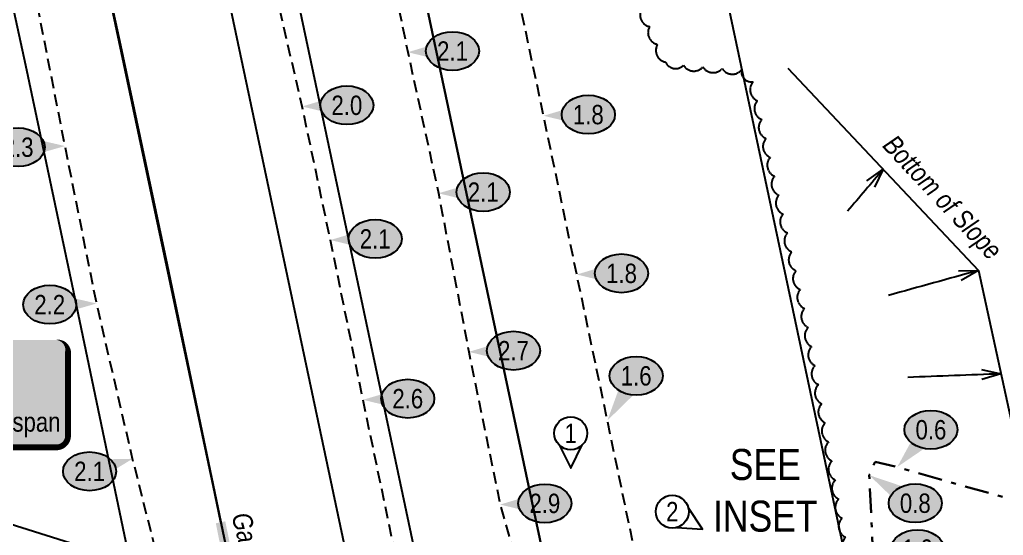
# Model space of a CAD drawing. Extents: x 671801 to 676935, y 5694741 to 5698835.
# Drawn here: x 674398 to 674906, y 5695509 to 5695776 of the extents above; entities that cross this region are included whole.
import ezdxf
from ezdxf.enums import TextEntityAlignment as Align

# ---------------------------------------------------------------- set-up
doc = ezdxf.new("R2010")
doc.units = 0
doc.header["$LTSCALE"] = 5
for name, pattern in [('0', [1, 1, 0]), ('CENTERLINEX3', [5, 2.5, -1, 0.5, -1]), ('UG_PIPE', [1.875, 1.25, -0.625])]:
    doc.linetypes.add(name, pattern=pattern)
for name, color, linetype in [('AS-FENCE-DASH', 48, 'foc-FENCE-DASH'), ('AS-PIPE-UG', 44, 'UG_PIPE'), ('CG-NOTES', 7, 'Continuous'), ('DETAIL-T', 7, 'Continuous'), ('F-RW', 190, 'Continuous'), ('P-CROSSINGS', 250, 'Continuous'), ('P-ELEVATION', 7, 'Continuous'), ('T-BUSH', 110, '0'), ('T-SLOPE', 48, 'Continuous')]:
    doc.layers.add(name, color=color, linetype=linetype)
doc.layers.add('AS-GENERAL', color=48, linetype='Continuous', lineweight=18)
doc.layers.add('T-TEXT', color=48, linetype='Continuous', lineweight=18)
doc.layers.add('EXISTING PIPE IP', color=7, linetype='CENTERLINEX3', lineweight=30, true_color=0x3800e0)
doc.styles.add('80', font='ARIALN.TTF', dxfattribs={"height": 10})
doc.styles.add('80CG', font='ARIALN.TTF', dxfattribs={"height": 10})
doc.styles.add('80L', font='ARIALN.TTF', dxfattribs={"height": 10})
doc.styles.add('80LS', font='ARIALNI.TTF', dxfattribs={"height": 10})
doc.styles.add('foc-LtypeFont', font='ARIALN.TTF', dxfattribs={"height": 7.35})
doc.linetypes.add('foc-FENCE-DASH', pattern='A,0.5,-0.5,1,-0.5,1,-0.5,1,-0.5,1,-0.5,["X",foc-LtypeFont,S=0.2,R=0,X=-0.625,Y=-0.75],-0.5', length=7.5)
doc.dimstyles.new('Compass 5 000', dxfattribs={"dimscale": 5, "dimtxt": 9, "dimasz": 2, "dimexe": 0.2, "dimexo": 0.0625, "dimgap": 0.5, "dimtad": 0, "dimtih": 1, "dimtoh": 1, "dimzin": 0, "dimdsep": 46, "dimtxsty": '80CG', "dimcen": 0.1, "dimse1": 1, "dimse2": 1, "dimclrd": 256, "dimclrt": 256, "dimaunit": 1, "dimadec": 4, "dimazin": 0, "dimtfac": 0.06, "dimtofl": 0, "dimtmove": 0, "dimatfit": 1, "dimfxl": 0.2, "dimtolj": 1, "dimtzin": 0, "dimlwd": -1, "dimarcsym": 0})

# ---------------------------------------------------------------- blocks, each defined once
blk = doc.blocks.new('*U656')
at = {"layer": 'CG-NOTES', "color": 182}
blk.add_lwpolyline([(-6, -6), (0, -18), (6, -6)], dxfattribs=at)
blk.add_circle((0, 0), 8.49, dxfattribs=at)
at = {"color": 182, "style": '80L'}
blk.add_attdef('#', text='', height=10, dxfattribs=at).set_placement((0, 0), align=Align.MIDDLE_CENTER)
blk = doc.blocks.new('*U601')
at = {"layer": 'P-ELEVATION'}
h = blk.add_hatch(color=111, dxfattribs=at)
h.dxf.hatch_style = 1
edge = h.paths.add_edge_path()
edge.add_ellipse((0, 0), major_axis=(13.7, 0), ratio=0.729718, start_angle=0, end_angle=360)
at = {"layer": 'P-ELEVATION', "color": 7, "flags": 128}
blk.add_lwpolyline([(0, 0, 12.5, 0, 0), (-14.83, -23.03, 0, 0, 0)], format="xyseb", dxfattribs=at)
at = {"layer": 'P-ELEVATION', "color": 7}
blk.add_ellipse((0, 0), major_axis=(-13.7, 0), ratio=0.729714, dxfattribs=at)
at = {"layer": 'P-ELEVATION', "style": '80'}
blk.add_attdef('ELEVATION', text='', height=10, dxfattribs=at).set_placement((0, 0), align=Align.MIDDLE_CENTER)
blk = doc.blocks.new('*U598')
at = {"layer": 'P-ELEVATION'}
h = blk.add_hatch(color=111, dxfattribs=at)
h.dxf.hatch_style = 1
edge = h.paths.add_edge_path()
edge.add_ellipse((0, 0), major_axis=(13.7, 0), ratio=0.729718, start_angle=0, end_angle=360)
at = {"layer": 'P-ELEVATION', "color": 7, "flags": 128}
blk.add_lwpolyline([(0, 0, 12.5, 0, 0), (-23.07, -0.61, 0, 0, 0)], format="xyseb", dxfattribs=at)
at = {"layer": 'P-ELEVATION', "color": 7}
blk.add_ellipse((0, 0), major_axis=(-13.7, 0), ratio=0.729714, dxfattribs=at)
at = {"layer": 'P-ELEVATION', "style": '80'}
blk.add_attdef('ELEVATION', text='', height=10, dxfattribs=at).set_placement((0, 0), align=Align.MIDDLE_CENTER)
blk = doc.blocks.new('*U647')
at = {"layer": 'P-ELEVATION'}
h = blk.add_hatch(color=111, dxfattribs=at)
h.dxf.hatch_style = 1
edge = h.paths.add_edge_path()
edge.add_ellipse((0, 0), major_axis=(13.7, 0), ratio=0.729718, start_angle=0, end_angle=360)
at = {"layer": 'P-ELEVATION', "color": 7, "flags": 128}
blk.add_lwpolyline([(0, 0, 12.5, 0, 0), (22.19, 6.5, 0, 0, 0)], format="xyseb", dxfattribs=at)
at = {"layer": 'P-ELEVATION', "color": 7}
blk.add_ellipse((0, 0), major_axis=(-13.7, 0), ratio=0.729714, dxfattribs=at)
at = {"layer": 'P-ELEVATION', "style": '80'}
blk.add_attdef('ELEVATION', text='', height=10, dxfattribs=at).set_placement((0, 0), align=Align.MIDDLE_CENTER)
blk = doc.blocks.new('*U608')
at = {"layer": 'P-ELEVATION'}
h = blk.add_hatch(color=111, dxfattribs=at)
h.dxf.hatch_style = 1
edge = h.paths.add_edge_path()
edge.add_ellipse((0, 0), major_axis=(13.7, 0), ratio=0.729718, start_angle=0, end_angle=360)
at = {"layer": 'P-ELEVATION', "color": 7, "flags": 128}
blk.add_lwpolyline([(0, 0, 12.5, 0, 0), (24.2, 0.57, 0, 0, 0)], format="xyseb", dxfattribs=at)
at = {"layer": 'P-ELEVATION', "color": 7}
blk.add_ellipse((0, 0), major_axis=(-13.7, 0), ratio=0.729714, dxfattribs=at)
at = {"layer": 'P-ELEVATION', "style": '80'}
blk.add_attdef('ELEVATION', text='', height=10, dxfattribs=at).set_placement((0, 0), align=Align.MIDDLE_CENTER)
blk = doc.blocks.new('*U620')
at = {"layer": 'P-ELEVATION'}
h = blk.add_hatch(color=111, dxfattribs=at)
h.dxf.hatch_style = 1
edge = h.paths.add_edge_path()
edge.add_ellipse((0, 0), major_axis=(13.7, 0), ratio=0.729718, start_angle=0, end_angle=360)
at = {"layer": 'P-ELEVATION', "color": 7, "flags": 128}
blk.add_lwpolyline([(0, 0, 12.5, 0, 0), (-17.37, -19.23, 0, 0, 0)], format="xyseb", dxfattribs=at)
at = {"layer": 'P-ELEVATION', "color": 7}
blk.add_ellipse((0, 0), major_axis=(-13.7, 0), ratio=0.729714, dxfattribs=at)
at = {"layer": 'P-ELEVATION', "style": '80'}
blk.add_attdef('ELEVATION', text='', height=10, dxfattribs=at).set_placement((0, 0), align=Align.MIDDLE_CENTER)
blk = doc.blocks.new('*U621')
at = {"layer": 'P-ELEVATION'}
h = blk.add_hatch(color=111, dxfattribs=at)
h.dxf.hatch_style = 1
edge = h.paths.add_edge_path()
edge.add_ellipse((0, 0), major_axis=(13.7, 0), ratio=0.729718, start_angle=0, end_angle=360)
at = {"layer": 'P-ELEVATION', "color": 7, "flags": 128}
blk.add_lwpolyline([(0, 0, 12.5, 0, 0), (-23.73, 14.47, 0, 0, 0)], format="xyseb", dxfattribs=at)
at = {"layer": 'P-ELEVATION', "color": 7}
blk.add_ellipse((0, 0), major_axis=(-13.7, 0), ratio=0.729714, dxfattribs=at)
at = {"layer": 'P-ELEVATION', "style": '80'}
blk.add_attdef('ELEVATION', text='', height=10, dxfattribs=at).set_placement((0, 0), align=Align.MIDDLE_CENTER)
blk = doc.blocks.new('*U622')
at = {"layer": 'P-ELEVATION'}
h = blk.add_hatch(color=111, dxfattribs=at)
h.dxf.hatch_style = 1
edge = h.paths.add_edge_path()
edge.add_ellipse((0, 0), major_axis=(13.7, 0), ratio=0.729718, start_angle=0, end_angle=360)
at = {"layer": 'P-ELEVATION', "color": 7, "flags": 128}
blk.add_lwpolyline([(0, 0, 12.5, 0, 0), (-22.61, -9.21, 0, 0, 0)], format="xyseb", dxfattribs=at)
at = {"layer": 'P-ELEVATION', "color": 7}
blk.add_ellipse((0, 0), major_axis=(-13.7, 0), ratio=0.729714, dxfattribs=at)
at = {"layer": 'P-ELEVATION', "style": '80'}
blk.add_attdef('ELEVATION', text='', height=10, dxfattribs=at).set_placement((0, 0), align=Align.MIDDLE_CENTER)
blk = doc.blocks.new('*U623')
at = {"layer": 'CG-NOTES', "color": 182}
blk.add_lwpolyline([(2.2, -8.2), (15.59, -9), (8.2, 2.2)], dxfattribs=at)
blk.add_circle((0, 0), 8.49, dxfattribs=at)
at = {"color": 182, "style": '80L'}
blk.add_attdef('#', text='', height=10, dxfattribs=at).set_placement((0, 0), align=Align.MIDDLE_CENTER)
blk = doc.blocks.new('*U631')
h = blk.add_hatch(color=255)
edge = h.paths.add_edge_path()
edge.add_line((-66.5, -28.5), (66.5, -28.5))
edge.add_arc((66.5, -22.5), 6, 270, 360)
edge.add_line((72.5, -22.5), (72.5, 21))
edge.add_arc((66.5, 21), 6, 0, 90)
edge.add_line((66.5, 27), (-66.5, 27))
edge.add_arc((-66.5, 21), 6, 90, 180)
edge.add_line((-72.5, 21), (-72.5, -22.5))
edge.add_arc((-66.5, -22.5), 6, 180, 270)
at = {"color": 104, "flags": 128}
blk.add_lwpolyline([(-66.5, -28.5, 3, 3, 0), (66.5, -28.5, 3, 3, 0.414214), (72.5, -22.5, 3, 3, 0), (72.5, 21, 3, 0, 0.414214), (66.5, 27, 0, 0, 0), (-66.5, 27, 0, 0, 0.414214), (-72.5, 21, 0, 0, 0), (-72.5, -22.5, 0, 3, 0.414214)], format="xyseb", close=True, dxfattribs=at)
blk.add_lwpolyline([(-14.78, -5.8, 0, 7.5, 0), (0, 0, 0, 0, 0)], format="xyseb", dxfattribs=at)
at = {"color": 104, "style": '80'}
blk.add_attdef('ENTER_TEXT_001', (-26.85, -4.92), '', height=10, dxfattribs=at)

msp = doc.modelspace()

# ---------------------------------------------------------------- linework, layer by layer
at = {"layer": 'AS-FENCE-DASH', "flags": 128}
for points in [[(674351.682, 5696224.061), (674385.952, 5696063.171), (674417.902, 5695910.431), (674450.187, 5695762.406), (674474.137, 5695649.041), (674501.742, 5695516.081), (674501.742, 5695516.081)], [(674161.468, 5695586.922), (674358.132, 5695526.296), (674509.492, 5695478.691), (674684.137, 5695430.436)]]:
    msp.add_lwpolyline(points, dxfattribs=at)
at = {"layer": 'AS-GENERAL', "const_width": 4.999, "flags": 128}
msp.add_lwpolyline([(674501.742, 5695516.081), (674506.367, 5695493.176)], dxfattribs=at)
at = {"layer": 'AS-PIPE-UG', "flags": 128}
for points in [[(674716.546, 5694903.212), (674670.277, 5695132.526), (674652.232, 5695219.216), (674633.737, 5695298.276), (674622.727, 5695354.051), (674612.977, 5695394.416), (674604.927, 5695433.906), (674592.432, 5695497.036), (674575.257, 5695579.306), (674558.432, 5695661.796), (674543.827, 5695730.751), (674524.872, 5695813.161), (674506.002, 5695898.776), (674488.107, 5695982.576), (674468.187, 5696073.691), (674453.207, 5696161.276), (674437.202, 5696247.346)], [(674835.078, 5694928.395), (674790.447, 5695138.866), (674774.902, 5695214.991), (674761.757, 5695281.561), (674744.582, 5695358.061), (674735.257, 5695404.516), (674717.102, 5695492.936), (674701.322, 5695568.661), (674685.532, 5695643.996), (674668.407, 5695725.946), (674649.687, 5695814.346), (674630.652, 5695899.361), (674612.687, 5695980.091), (674592.697, 5696076.291), (674574.227, 5696165.951), (674557.107, 5696247.726)], [(674498.487, 5696239.936), (674517.122, 5696151.611), (674534.307, 5696066.041), (674551.042, 5695986.436), (674568.257, 5695903.421), (674583.702, 5695829.821), (674598.347, 5695758.756), (674614.182, 5695685.926), (674629.792, 5695604.071), (674645.977, 5695525.236), (674676.952, 5695416.151), (674681.747, 5695374.301), (674689.722, 5695334.626), (674701.372, 5695277.876), (674717.712, 5695200.886), (674737.047, 5695113.851), (674778.823, 5694916.443)], [(674604.658, 5694879.441), (674556.922, 5695113.826), (674539.072, 5695198.471), (674520.767, 5695278.036), (674503.997, 5695352.576), (674494.782, 5695389.291), (674484.577, 5695433.126), (674475.882, 5695471.861), (674456.352, 5695548.876), (674437.797, 5695629.026), (674421.507, 5695710.306), (674405.437, 5695792.341), (674387.577, 5695878.006), (674369.282, 5695962.696), (674352.307, 5696045.241), (674352.032, 5696045.196), (674334.242, 5696128.801), (674314.927, 5696214.611)]]:
    msp.add_lwpolyline(points, dxfattribs=at)
at = {"layer": 'EXISTING PIPE IP', "flags": 128}
msp.add_lwpolyline([(675284.992, 5695430.691), (675222.132, 5695445.966), (675153.357, 5695462.861), (675076.102, 5695483.331), (675005.372, 5695503.136), (674922.002, 5695524.311), (674850.867, 5695544.626), (674839.422, 5695547.221), (674836.437, 5695540.401), (674838.682, 5695493.036), (674839.45, 5695462.974)], dxfattribs=at)
at = {"layer": 'F-RW', "flags": 128}
for points in [[(674504.525, 5696271.074), (674682.367, 5695432.141), (674847.132, 5695389.496), (674653.568, 5696302.608)], [(674407.439, 5696250.534), (674575.032, 5695459.921), (674612.872, 5695450.136), (674682.367, 5695432.141), (674504.525, 5696271.074)], [(674348.766, 5696238.12), (674510.162, 5695476.721), (674575.032, 5695459.921), (674612.872, 5695450.136), (674441.673, 5696257.777)], [(674348.71, 5696238.108), (674351.682, 5696224.061), (674385.952, 5696063.171), (674417.902, 5695910.431), (674450.187, 5695762.406), (674474.137, 5695649.041), (674510.162, 5695476.721), (674456.171, 5695490.694), (674425.217, 5695638.76), (674401.311, 5695751.914), (674369.016, 5695899.988), (674337.041, 5696052.847), (674302.783, 5696213.681), (674299.804, 5696227.761)]]:
    msp.add_lwpolyline(points, dxfattribs=at)
at = {"layer": 'T-BUSH', "flags": 128}
msp.add_lwpolyline([(674617.011, 5696291.946, 0.5205671), (674612.025, 5696283.28, 0.5205671), (674607.039, 5696274.614, 0.5205671), (674602.053, 5696265.949, 0.5205671), (674597.066, 5696257.283, 0.5205671), (674592.08, 5696248.618, 0.5205671), (674587.094, 5696239.952, 0.5205671), (674582.108, 5696231.287, 0.5205671), (674577.122, 5696222.621, 0.5205671), (674572.135, 5696213.955, 0.5205671), (674569.334, 5696204.939, 0.5205671), (674571.355, 5696195.147, 0.5205671), (674573.376, 5696185.356, 0.5205671), (674575.397, 5696175.565, 0.5205671), (674577.418, 5696165.773, 0.5205671), (674579.438, 5696155.982, 0.5205671), (674581.459, 5696146.191, 0.5205671), (674583.48, 5696136.399, 0.5205671), (674585.501, 5696126.608, 0.5205671), (674587.522, 5696116.817, 0.5205671), (674589.543, 5696107.025, 0.5205671), (674591.563, 5696097.234, 0.5205671), (674593.584, 5696087.442, 0.5205671), (674595.605, 5696077.651, 0.5205671), (674597.626, 5696067.86, 0.5205671), (674599.647, 5696058.068, 0.5205671), (674601.667, 5696048.277, 0.5205671), (674603.688, 5696038.486, 0.5205671), (674606.346, 5696028.855, 0.5205671), (674609.228, 5696019.282, 0.5205671), (674612.111, 5696009.709, 0.5205671), (674614.994, 5696000.136, 0.5205671), (674617.877, 5695990.563, 0.5205671), (674620.76, 5695980.99, 0.5205671), (674623.643, 5695971.417, 0.5205671), (674626.525, 5695961.844, 0.5205671), (674629.408, 5695952.271, 0.5205671), (674632.291, 5695942.698, 0.5205671), (674635.174, 5695933.125, 0.5205671), (674638.057, 5695923.552, 0.5205671), (674640.94, 5695913.979, 0.5205671), (674643.822, 5695904.406, 0.5205671), (674646.705, 5695894.832, 0.5205671), (674649.588, 5695885.259, 0.5205671), (674657.163, 5695879.283, 0.5205671), (674665.659, 5695874.014, 0.5205671), (674674.155, 5695868.744, 0.5205671), (674682.511, 5695863.302, 0.5205671), (674686.627, 5695854.196, 0.5205671), (674690.683, 5695845.058, 0.5205671), (674694.739, 5695835.92, 0.5205671), (674698.796, 5695826.782, 0.5205671), (674702.852, 5695817.644, 0.5205671), (674706.908, 5695808.507, 0.5205671), (674710.965, 5695799.369, 0.5205671), (674715.021, 5695790.231, 0.5205671), (674719.077, 5695781.093, 0.5205671), (674723.134, 5695771.955, 0.5205671), (674727.19, 5695762.817, 0.5205671), (674731.246, 5695753.679, 0.5205671), (674740.609, 5695752.026, 0.5205671), (674750.574, 5695751.222, 0.5205671), (674760.54, 5695750.417, 0.5205671), (674770.505, 5695749.613, 0.5205671), (674776.51, 5695743.495, 0.5205671), (674778.72, 5695733.745, 0.5205671), (674780.931, 5695723.994, 0.5205671), (674783.141, 5695714.244, 0.5205671), (674785.351, 5695704.494, 0.5205671), (674787.561, 5695694.743, 0.5205671), (674789.771, 5695684.993, 0.5205671), (674791.981, 5695675.242, 0.5205671), (674794.191, 5695665.492, 0.5205671), (674796.402, 5695655.742, 0.5205671), (674798.612, 5695645.991, 0.5205671), (674800.822, 5695636.241, 0.5205671), (674803.032, 5695626.491, 0.5205671), (674804.914, 5695616.674, 0.5205671), (674806.662, 5695606.83, 0.5205671), (674808.41, 5695596.987, 0.5205671), (674810.159, 5695587.143, 0.5205671), (674811.907, 5695577.299, 0.5205671), (674813.655, 5695567.455, 0.5205671), (674815.403, 5695557.612, 0.5205671), (674817.151, 5695547.768, 0.5205671), (674818.899, 5695537.924, 0.5205671), (674820.648, 5695528.081, 0.5205671), (674822.396, 5695518.237, 0.5205671), (674824.144, 5695508.393, 0.5205671), (674825.892, 5695498.55, 0.5205671), (674829.29, 5695489.867, 0.5205671), (674837.969, 5695484.905, 0.5205671), (674846.648, 5695479.942, 0.5205671), (674855.885, 5695476.873, 0.5205671), (674865.868, 5695476.336, 0.5205671), (674875.852, 5695475.799, 0.5205671), (674885.835, 5695475.262, 0.5205671), (674895.818, 5695474.725, 0.5205671), (674905.801, 5695474.188, 0.5205671), (674915.785, 5695473.65, 0.5205671), (674925.768, 5695473.117, 0.5205671), (674935.758, 5695472.732, 0.5205671), (674945.749, 5695472.348, 0.5205671), (674955.739, 5695471.963, 0.5205671), (674965.729, 5695471.578, 0.5205671), (674975.72, 5695471.193, 0.5205671), (674985.71, 5695470.808, 0.5205671), (674995.7, 5695470.423, 0.5205671), (675005.691, 5695470.038, 0.5205671), (675015.422, 5695470.391, 0.5205671), (675022.978, 5695476.938, 0.5205671), (675030.534, 5695483.484, 0.5205671), (675038.301, 5695489.678, 0.5205671), (675048.242, 5695488.731, 0.5205671), (675058.181, 5695487.653, 0.5205671), (675068.121, 5695486.575, 0.5205671), (675078.06, 5695485.498, 0.5205671), (675088, 5695484.42, 0.5205671), (675097.939, 5695483.342, 0.5205671), (675107.879, 5695482.264, 0.5205671), (675117.818, 5695481.186, 0.5205671), (675127.757, 5695480.108, 0.5205671), (675137.697, 5695479.031, 0.5205671), (675147.636, 5695477.953, 0.5205671), (675157.576, 5695476.875, 0.5205671), (675167.515, 5695475.797, 0.5205671), (675177.341, 5695473.95, 0.5205671), (675187.164, 5695472.092, 0.5205671), (675196.988, 5695470.233, 0.5205671), (675206.811, 5695468.375, 0.5205671), (675216.634, 5695466.516, 0.5205671), (675226.458, 5695464.658, 0.5205671), (675236.281, 5695462.799, 0.5205671), (675246.105, 5695460.941, 0.5205671), (675255.928, 5695459.082, 0.5205671), (675265.752, 5695457.224, 0.5205671), (675275.575, 5695455.365, 0.5205671), (675288.429, 5695452.933, 0.5205671)], format="xyb", dxfattribs=at)
at = {"layer": 'T-SLOPE', "flags": 128}
msp.add_lwpolyline([(674794.452, 5695750.561), (674892.702, 5695646.061), (674915.957, 5695539.351), (674925.397, 5695466.011), (674932.187, 5695407.271), (674932.707, 5695333.506)], dxfattribs=at)

# ---------------------------------------------------------------- block references
at = {"xscale": 0.9999275687528749, "yscale": 0.9999275687528749, "zscale": 0.9999275687528749}
for name, p, values in [('*U598', (674621.415, 5695759.364), {'ELEVATION': '2.1'}), ('*U598', (674566.895, 5695731.359), {'ELEVATION': '2.0'}), ('*U598', (674691.475, 5695726.554), {'ELEVATION': '1.8'}), ('*U608', (674397.307, 5695709.735), {'ELEVATION': '2.3'}), ('*U598', (674637.25, 5695686.534), {'ELEVATION': '2.1'}), ('*U598', (674581.5, 5695662.404), {'ELEVATION': '2.1'}), ('*U598', (674708.6, 5695644.604), {'ELEVATION': '1.8'}), ('*U608', (674413.597, 5695628.455), {'ELEVATION': '2.2'}), ('*U598', (674652.86, 5695604.679), {'ELEVATION': '2.7'}), ('*U601', (674716.151, 5695591.692), {'ELEVATION': '1.6'}), ('*U598', (674598.325, 5695579.914), {'ELEVATION': '2.6'}), ('*U620', (674868.238, 5695563.853), {'ELEVATION': '0.6'}), ('*U647', (674434.168, 5695542.372), {'ELEVATION': '2.1'}), ('*U621', (674860.165, 5695525.928), {'ELEVATION': '0.8'}), ('*U598', (674669.045, 5695525.844), {'ELEVATION': '2.9'}), ('*U622', (674861.288, 5695502.246), {'ELEVATION': '1.0'})]:
    msp.add_blockref(name, p, dxfattribs=at).add_auto_attribs(values)
at = {"layer": 'CG-NOTES', "xscale": 0.9997723, "yscale": 0.9997723, "zscale": 0.9997723}
for name, p, values in [('*U656', (674682.383, 5695562.031), {'#': '1'}), ('*U623', (674734.784, 5695521.569), {'#': '2'})]:
    msp.add_blockref(name, p, dxfattribs=at).add_auto_attribs(values)
at = {"layer": 'P-CROSSINGS', "color": 104}
ref = msp.add_blockref('*U631', (674350.572, 5695583.268), dxfattribs=dict(at, xscale=0.9997723, yscale=0.9997723, zscale=0.9997723))
ref.add_attrib('ENTER_TEXT_001', 'Fortis 2-Wire', (674317.571, 5695596.558), dxfattribs={"layer": '0', "color": 104, "height": 9.99772, "style": '80'})
ref.add_attrib('ENTER_TEXT_002', 'O/H Power Line', (674310.11, 5695579.718), dxfattribs={"layer": '0', "color": 104, "height": 9.99772, "style": '80'})
ref.add_attrib('ENTER_TEXT_003', 'H.O.W. = 7.9m @ Midspan', (674281.86, 5695562.878), dxfattribs={"layer": '0', "color": 104, "height": 9.99772, "style": '80'})

# ---------------------------------------------------------------- texts
at = {"layer": 'DETAIL-T', "color": 3, "insert": (674782.785, 5695532.484), "char_height": 15.9964, "width": 53.7794, "attachment_point": 5, "style": '80CG'}
msp.add_mtext('SEE\\PINSET', dxfattribs=at)
at = {"layer": 'T-SLOPE', "insert": (674877.956, 5695687.319), "char_height": 9.99772, "width": 81.31607, "attachment_point": 2, "rotation": 313.23435, "style": '80LS'}
msp.add_mtext('Bottom of Slope', dxfattribs=at)
at = {"layer": 'T-TEXT', "style": '80LS'}
msp.add_text('Gate', height=9.9977, rotation=284.34712, dxfattribs=at).set_placement((674515.267, 5695508.739), align=Align.MIDDLE_CENTER)

# ---------------------------------------------------------------- leaders
at = {"layer": 'T-SLOPE', "path_type": 1}
for points in [[(674843.577, 5695698.311), (674825.231, 5695676.692)], [(674892.702, 5695646.061), (674846.366, 5695633.195)], [(674904.329, 5695592.706), (674856.307, 5695590.86)]]:
    msp.add_leader(points, dimstyle='Compass 5 000', override={"dimgap": 0.5, "dimtad": 0, "dimldrblk": 'Open30'}, dxfattribs=at)

doc.saveas('drawing.dxf')
